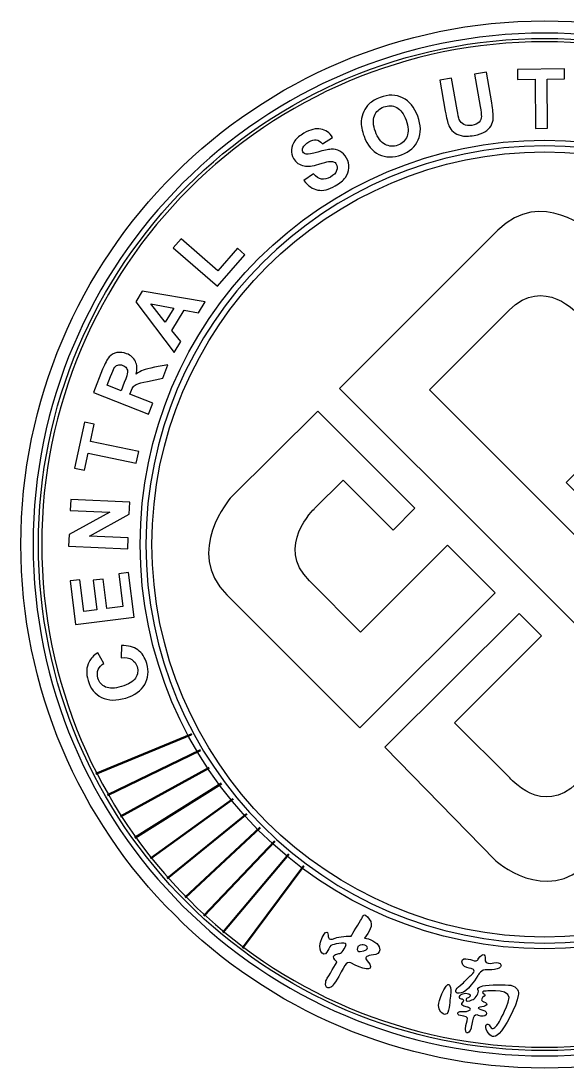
# Model space of a CAD drawing. Header units: centimetres. Extents: x -3.84 to 4.67, y -3.26 to 5.26.
# Drawn here: x -3.84 to 0.59, y -3.26 to 5.26 of the extents above; entities that cross this region are included whole.
import ezdxf

# ---------------------------------------------------------------- set-up
doc = ezdxf.new("R2010")
doc.units = ezdxf.units.CM
doc.header["$MEASUREMENT"] = 0
doc.layers.add('layer 1', color=7, linetype='Continuous')

# ---------------------------------------------------------------- blocks, each defined once
blk = doc.blocks.new('csu')
at = {"layer": 'layer 1', "color": 144}
for points, knots in [([(0.14383, 5.62693), (-2.20662, 5.62693), (-4.11262, 3.72125), (-4.11262, 1.37269), (-4.11262, -0.97805), (-2.20662, -2.88385), (0.14392, -2.88385), (2.49494, -2.88385), (4.4006, -0.97805), (4.4006, 1.37269), (4.4006, 3.72125), (2.49494, 5.62693), (0.14383, 5.62693)], [0, 0, 0, 0, 0.25, 0.25, 0.25, 0.5, 0.5, 0.5, 0.75, 0.75, 0.75, 1, 1, 1, 1]), ([(0.14411, -2.78466), (-2.15187, -2.78466), (-4.0134, -0.92341), (-4.0134, 1.37269), (-4.0134, 3.66647), (-2.15187, 5.52761), (0.14411, 5.52761), (2.44019, 5.52761), (4.30159, 3.66647), (4.30159, 1.37269), (4.30159, -0.92341), (2.44019, -2.78466), (0.14411, -2.78466)], [0, 0, 0, 0, 0.25, 0.25, 0.25, 0.5, 0.5, 0.5, 0.75, 0.75, 0.75, 1, 1, 1, 1]), ([(0.1439, 5.48444), (-2.12805, 5.48444), (-3.97032, 3.64337), (-3.97032, 1.37304), (-3.97032, -0.89935), (-2.12805, -2.74144), (0.1439, -2.74144), (2.41653, -2.74144), (4.25855, -0.89935), (4.25855, 1.37304), (4.25855, 3.64337), (2.41653, 5.48444), (0.1439, 5.48444)], [0, 0, 0, 0, 0.25, 0.25, 0.25, 0.5, 0.5, 0.5, 0.75, 0.75, 0.75, 1, 1, 1, 1]), ([(0.1439, -2.71488), (-2.1134, -2.71488), (-3.9437, -0.88466), (-3.9437, 1.373), (-3.9437, 3.62865), (-2.1134, 5.45784), (0.1439, 5.45784), (2.4019, 5.45784), (4.23192, 3.62865), (4.23192, 1.373), (4.23192, -0.88466), (2.4019, -2.71488), (0.1439, -2.71488)], [0, 0, 0, 0, 0.25, 0.25, 0.25, 0.5, 0.5, 0.5, 0.75, 0.75, 0.75, 1, 1, 1, 1]), ([(-0.70757, 5.14515), (-0.70757, 5.14515), (-0.61184, 5.1617), (-0.61184, 5.1617), (-0.61184, 5.1617), (-0.56746, 4.90489), (-0.56746, 4.90489), (-0.56043, 4.86413), (-0.55465, 4.83792), (-0.5502, 4.82628), (-0.54274, 4.80757), (-0.5303, 4.79367), (-0.51286, 4.78458), (-0.49542, 4.77549), (-0.47332, 4.77329), (-0.44657, 4.77791), (-0.41942, 4.7826), (-0.39988, 4.79166), (-0.388, 4.80517), (-0.37613, 4.81865), (-0.37016, 4.83372), (-0.37016, 4.85038), (-0.37016, 4.86705), (-0.37341, 4.89414), (-0.37988, 4.93166), (-0.37988, 4.93166), (-0.42522, 5.19395), (-0.42522, 5.19395), (-0.42522, 5.19395), (-0.32947, 5.21049), (-0.32947, 5.21049), (-0.32947, 5.21049), (-0.28643, 4.96145), (-0.28643, 4.96145), (-0.27662, 4.90452), (-0.27225, 4.86384), (-0.27333, 4.83946), (-0.27446, 4.81507), (-0.28059, 4.79357), (-0.29169, 4.775), (-0.30281, 4.75641), (-0.31918, 4.74033), (-0.34081, 4.72672), (-0.36244, 4.71309), (-0.392, 4.70304), (-0.4295, 4.69654), (-0.47479, 4.68873), (-0.51004, 4.68802), (-0.53524, 4.69445), (-0.56046, 4.70082), (-0.58127, 4.71123), (-0.59774, 4.72557), (-0.61421, 4.73997), (-0.62622, 4.75594), (-0.63368, 4.77352), (-0.64462, 4.79962), (-0.65468, 4.83919), (-0.66385, 4.89224), (-0.66385, 4.89224), (-0.70757, 5.14515), (-0.70757, 5.14515)], [0, 0, 0, 0, 0.05, 0.05, 0.05, 0.1, 0.1, 0.1, 0.15, 0.15, 0.15, 0.2, 0.2, 0.2, 0.25, 0.25, 0.25, 0.3, 0.3, 0.3, 0.35, 0.35, 0.35, 0.4, 0.4, 0.4, 0.45, 0.45, 0.45, 0.5, 0.5, 0.5, 0.55, 0.55, 0.55, 0.6, 0.6, 0.6, 0.65, 0.65, 0.65, 0.7, 0.7, 0.7, 0.75, 0.75, 0.75, 0.8, 0.8, 0.8, 0.85, 0.85, 0.85, 0.9, 0.9, 0.9, 0.95, 0.95, 0.95, 1, 1, 1, 1]), ([(0.06982, 4.75372), (0.06982, 4.75372), (0.0663, 5.15324), (0.0663, 5.15324), (0.0663, 5.15324), (-0.07641, 5.152), (-0.07641, 5.152), (-0.07641, 5.152), (-0.07713, 5.23332), (-0.07713, 5.23332), (-0.07713, 5.23332), (0.30504, 5.23668), (0.30504, 5.23668), (0.30504, 5.23668), (0.30575, 5.15532), (0.30575, 5.15532), (0.30575, 5.15532), (0.1634, 5.15409), (0.1634, 5.15409), (0.1634, 5.15409), (0.16689, 4.75457), (0.16689, 4.75457), (0.16689, 4.75457), (0.06982, 4.75372), (0.06982, 4.75372)], [0, 0, 0, 0, 0.125, 0.125, 0.125, 0.25, 0.25, 0.25, 0.375, 0.375, 0.375, 0.5, 0.5, 0.5, 0.625, 0.625, 0.625, 0.75, 0.75, 0.75, 0.875, 0.875, 0.875, 1, 1, 1, 1]), ([(-1.32423, 4.68947), (-1.34107, 4.73544), (-1.34832, 4.77656), (-1.34601, 4.81279), (-1.34417, 4.83952), (-1.33772, 4.8653), (-1.32669, 4.89008), (-1.31563, 4.91486), (-1.30113, 4.93552), (-1.28325, 4.9521), (-1.2595, 4.97432), (-1.22924, 4.99214), (-1.19249, 5.0056), (-1.12598, 5.02998), (-1.06523, 5.02889), (-1.01016, 5.00228), (-0.95512, 4.97564), (-0.91415, 4.92559), (-0.88721, 4.85209), (-0.86052, 4.77924), (-0.85942, 4.71499), (-0.88393, 4.65929), (-0.90846, 4.60361), (-0.95387, 4.56362), (-1.02016, 4.53931), (-1.08729, 4.51472), (-1.14818, 4.51563), (-1.2028, 4.54206), (-1.2574, 4.56849), (-1.29787, 4.61763), (-1.32423, 4.68947)], [0, 0, 0, 0, 0.1, 0.1, 0.1, 0.2, 0.2, 0.2, 0.3, 0.3, 0.3, 0.4, 0.4, 0.4, 0.5, 0.5, 0.5, 0.6, 0.6, 0.6, 0.7, 0.7, 0.7, 0.8, 0.8, 0.8, 0.9, 0.9, 0.9, 1, 1, 1, 1]), ([(-1.23143, 4.72697), (-1.21272, 4.67584), (-1.18671, 4.64144), (-1.15346, 4.62372), (-1.12017, 4.60599), (-1.08536, 4.60377), (-1.04904, 4.61713), (-1.01269, 4.63041), (-0.98769, 4.65443), (-0.97396, 4.68914), (-0.96028, 4.72383), (-0.96303, 4.76735), (-0.98218, 4.8197), (-1.00116, 4.87146), (-1.02666, 4.90586), (-1.05867, 4.923), (-1.09066, 4.94013), (-1.12545, 4.9418), (-1.16302, 4.92808), (-1.20059, 4.91428), (-1.22611, 4.89032), (-1.23969, 4.85613), (-1.25321, 4.82193), (-1.25046, 4.77888), (-1.23143, 4.72697)], [0, 0, 0, 0, 0.125, 0.125, 0.125, 0.25, 0.25, 0.25, 0.375, 0.375, 0.375, 0.5, 0.5, 0.5, 0.625, 0.625, 0.625, 0.75, 0.75, 0.75, 0.875, 0.875, 0.875, 1, 1, 1, 1]), ([(-1.81211, 4.32905), (-1.81211, 4.32905), (-1.73508, 4.38461), (-1.73508, 4.38461), (-1.71417, 4.36003), (-1.69245, 4.34575), (-1.66991, 4.34164), (-1.64738, 4.33754), (-1.62335, 4.34294), (-1.59781, 4.35782), (-1.57078, 4.37362), (-1.55378, 4.39119), (-1.54671, 4.41064), (-1.53968, 4.43005), (-1.54061, 4.44741), (-1.54956, 4.46275), (-1.55531, 4.47257), (-1.56306, 4.47928), (-1.57284, 4.4828), (-1.58265, 4.48637), (-1.59622, 4.48646), (-1.61353, 4.48321), (-1.62534, 4.48088), (-1.65129, 4.47388), (-1.69132, 4.46217), (-1.74286, 4.4471), (-1.78242, 4.44236), (-1.81006, 4.44802), (-1.8489, 4.45603), (-1.87797, 4.47648), (-1.89713, 4.50938), (-1.90946, 4.53056), (-1.91503, 4.55387), (-1.91378, 4.57928), (-1.9125, 4.60476), (-1.90338, 4.62889), (-1.88643, 4.65171), (-1.86943, 4.67451), (-1.84496, 4.69523), (-1.81302, 4.71386), (-1.76086, 4.74428), (-1.71488, 4.75574), (-1.67519, 4.74827), (-1.63547, 4.74075), (-1.60382, 4.71828), (-1.58022, 4.68088), (-1.58022, 4.68088), (-1.662, 4.62824), (-1.662, 4.62824), (-1.67807, 4.64752), (-1.69473, 4.6584), (-1.71201, 4.66084), (-1.7293, 4.66334), (-1.74973, 4.65765), (-1.77336, 4.64388), (-1.79777, 4.62967), (-1.81393, 4.61352), (-1.82189, 4.59544), (-1.82702, 4.58384), (-1.82646, 4.57261), (-1.82018, 4.56187), (-1.81443, 4.55203), (-1.80539, 4.54602), (-1.79299, 4.5439), (-1.77721, 4.54117), (-1.74611, 4.5469), (-1.69963, 4.56106), (-1.65316, 4.57525), (-1.61715, 4.58289), (-1.59156, 4.58398), (-1.566, 4.5851), (-1.54247, 4.57997), (-1.52099, 4.56856), (-1.49949, 4.55714), (-1.48111, 4.53828), (-1.46577, 4.512), (-1.45189, 4.48818), (-1.44549, 4.462), (-1.44658, 4.43349), (-1.4477, 4.40495), (-1.45742, 4.37858), (-1.47571, 4.35434), (-1.49402, 4.33013), (-1.52125, 4.30747), (-1.55734, 4.28645), (-1.6099, 4.25578), (-1.65735, 4.24441), (-1.6997, 4.25228), (-1.74204, 4.26014), (-1.77948, 4.28572), (-1.81211, 4.32905)], [0, 0, 0, 0, 0.0333333, 0.0333333, 0.0333333, 0.0666667, 0.0666667, 0.0666667, 0.1, 0.1, 0.1, 0.1333333, 0.1333333, 0.1333333, 0.1666667, 0.1666667, 0.1666667, 0.2, 0.2, 0.2, 0.2333333, 0.2333333, 0.2333333, 0.2666667, 0.2666667, 0.2666667, 0.3, 0.3, 0.3, 0.3333333, 0.3333333, 0.3333333, 0.3666667, 0.3666667, 0.3666667, 0.4, 0.4, 0.4, 0.4333333, 0.4333333, 0.4333333, 0.4666667, 0.4666667, 0.4666667, 0.5, 0.5, 0.5, 0.5333333, 0.5333333, 0.5333333, 0.5666667, 0.5666667, 0.5666667, 0.6, 0.6, 0.6, 0.6333333, 0.6333333, 0.6333333, 0.6666667, 0.6666667, 0.6666667, 0.7, 0.7, 0.7, 0.7333333, 0.7333333, 0.7333333, 0.7666667, 0.7666667, 0.7666667, 0.8, 0.8, 0.8, 0.8333333, 0.8333333, 0.8333333, 0.8666667, 0.8666667, 0.8666667, 0.9, 0.9, 0.9, 0.9333333, 0.9333333, 0.9333333, 0.9666667, 0.9666667, 0.9666667, 1, 1, 1, 1]), ([(0.14392, 4.65799), (-1.67147, 4.65799), (-3.14359, 3.18687), (-3.14359, 1.37272), (-3.14359, -0.44305), (-1.67147, -1.91501), (0.14392, -1.91501), (1.95992, -1.91501), (3.43181, -0.44305), (3.43181, 1.37272), (3.43181, 3.18687), (1.95992, 4.65799), (0.14392, 4.65799)], [0, 0, 0, 0, 0.25, 0.25, 0.25, 0.5, 0.5, 0.5, 0.75, 0.75, 0.75, 1, 1, 1, 1]), ([(0.14392, -1.86813), (-1.64563, -1.86813), (-3.09671, -0.41718), (-3.09671, 1.37269), (-3.09671, 3.16096), (-1.64563, 4.61113), (0.14392, 4.61113), (1.93407, 4.61113), (3.38494, 3.16096), (3.38494, 1.37269), (3.38494, -0.41718), (1.93407, -1.86813), (0.14392, -1.86813)], [0, 0, 0, 0, 0.25, 0.25, 0.25, 0.5, 0.5, 0.5, 0.75, 0.75, 0.75, 1, 1, 1, 1]), ([(0.14392, 4.56195), (-1.61844, 4.56195), (-3.04752, 3.13382), (-3.04752, 1.37269), (-3.04752, -0.38999), (-1.61844, -1.81894), (0.14392, -1.81894), (1.90685, -1.81894), (3.33574, -0.38999), (3.33574, 1.37269), (3.33574, 3.13382), (1.90685, 4.56195), (0.14392, 4.56195)], [0, 0, 0, 0, 0.25, 0.25, 0.25, 0.5, 0.5, 0.5, 0.75, 0.75, 0.75, 1, 1, 1, 1]), ([(0.50199, -1.2145), (0.15112, -1.56585), (-0.25733, -1.19544), (-0.25733, -1.19544), (-0.25733, -1.19544), (-1.15602, -0.27448), (-1.15602, -0.27448), (-1.15602, -0.27448), (-0.06191, 0.80951), (-0.06191, 0.80951), (-0.06191, 0.80951), (0.11814, 0.62943), (0.11814, 0.62943), (0.11814, 0.62943), (-0.58846, -0.07714), (-0.58846, -0.07714), (-0.58846, -0.07714), (-0.14298, -0.52125), (-0.14298, -0.52125), (-0.14298, -0.52125), (0.12677, -0.84771), (0.40876, -0.56544), (0.40876, -0.56544), (1.04745, 0.07325), (1.04745, 0.07325), (1.04745, 0.07325), (-1.52224, 2.63963), (-1.52224, 2.63963), (-1.52224, 2.63963), (-0.23583, 3.92539), (-0.23583, 3.92539), (0.11654, 4.27789), (0.52378, 3.90892), (0.52378, 3.90892), (0.52378, 3.90892), (1.61626, 2.81961), (1.61626, 2.81961), (1.61626, 2.81961), (0.49614, 1.6995), (0.49614, 1.6995), (0.49614, 1.6995), (0.32013, 1.87549), (0.32013, 1.87549), (0.32013, 1.87549), (1.05251, 2.60781), (1.05251, 2.60781), (1.05251, 2.60781), (0.41651, 3.24343), (0.41651, 3.24343), (0.41651, 3.24343), (0.13842, 3.55964), (-0.14461, 3.27661), (-0.14461, 3.27661), (-0.79257, 2.62919), (-0.79257, 2.62919), (-0.79257, 2.62919), (1.77684, 0.06056), (1.77684, 0.06056), (1.77684, 0.06056), (0.50199, -1.2145), (0.50199, -1.2145)], [0, 0, 0, 0, 0.05, 0.05, 0.05, 0.1, 0.1, 0.1, 0.15, 0.15, 0.15, 0.2, 0.2, 0.2, 0.25, 0.25, 0.25, 0.3, 0.3, 0.3, 0.35, 0.35, 0.35, 0.4, 0.4, 0.4, 0.45, 0.45, 0.45, 0.5, 0.5, 0.5, 0.55, 0.55, 0.55, 0.6, 0.6, 0.6, 0.65, 0.65, 0.65, 0.7, 0.7, 0.7, 0.75, 0.75, 0.75, 0.8, 0.8, 0.8, 0.85, 0.85, 0.85, 0.9, 0.9, 0.9, 0.95, 0.95, 0.95, 1, 1, 1, 1]), ([(-2.51374, 3.47045), (-2.51374, 3.47045), (-2.87437, 3.78273), (-2.87437, 3.78273), (-2.87437, 3.78273), (-2.81081, 3.85613), (-2.81081, 3.85613), (-2.81081, 3.85613), (-2.51143, 3.59693), (-2.51143, 3.59693), (-2.51143, 3.59693), (-2.35335, 3.77944), (-2.35335, 3.77944), (-2.35335, 3.77944), (-2.29207, 3.7264), (-2.29207, 3.7264), (-2.29207, 3.7264), (-2.51374, 3.47045), (-2.51374, 3.47045)], [0, 0, 0, 0, 0.1666667, 0.1666667, 0.1666667, 0.3333333, 0.3333333, 0.3333333, 0.5, 0.5, 0.5, 0.6666667, 0.6666667, 0.6666667, 0.8333333, 0.8333333, 0.8333333, 1, 1, 1, 1]), ([(-2.6151, 3.344), (-2.6151, 3.344), (-2.67042, 3.25386), (-2.67042, 3.25386), (-2.67042, 3.25386), (-2.78562, 3.27524), (-2.78562, 3.27524), (-2.78562, 3.27524), (-2.88628, 3.11118), (-2.88628, 3.11118), (-2.88628, 3.11118), (-2.81384, 3.02012), (-2.81384, 3.02012), (-2.81384, 3.02012), (-2.86779, 2.93222), (-2.86779, 2.93222), (-2.86779, 2.93222), (-3.18006, 3.34391), (-3.18006, 3.34391), (-3.18006, 3.34391), (-3.12631, 3.43152), (-3.12631, 3.43152), (-3.12631, 3.43152), (-2.6151, 3.344), (-2.6151, 3.344)], [0, 0, 0, 0, 0.125, 0.125, 0.125, 0.25, 0.25, 0.25, 0.375, 0.375, 0.375, 0.5, 0.5, 0.5, 0.625, 0.625, 0.625, 0.75, 0.75, 0.75, 0.875, 0.875, 0.875, 1, 1, 1, 1]), ([(-2.87106, 3.29107), (-2.87106, 3.29107), (-3.05805, 3.32797), (-3.05805, 3.32797), (-3.05805, 3.32797), (-2.93979, 3.17912), (-2.93979, 3.17912), (-2.93979, 3.17912), (-2.87106, 3.29107), (-2.87106, 3.29107)], [0, 0, 0, 0, 0.3333333, 0.3333333, 0.3333333, 0.6666667, 0.6666667, 0.6666667, 1, 1, 1, 1]), ([(-3.07621, 2.42954), (-3.07621, 2.42954), (-3.52366, 2.60597), (-3.52366, 2.60597), (-3.52366, 2.60597), (-3.44868, 2.79613), (-3.44868, 2.79613), (-3.42981, 2.84394), (-3.41208, 2.87711), (-3.39552, 2.89561), (-3.37895, 2.91412), (-3.3578, 2.92582), (-3.33214, 2.93077), (-3.30642, 2.93568), (-3.28035, 2.93294), (-3.25392, 2.9225), (-3.22035, 2.90925), (-3.1965, 2.88844), (-3.18241, 2.8601), (-3.16831, 2.83171), (-3.16618, 2.79675), (-3.17597, 2.75525), (-3.15688, 2.77028), (-3.138, 2.78148), (-3.11934, 2.78883), (-3.10071, 2.79619), (-3.06974, 2.80379), (-3.02643, 2.81162), (-3.02643, 2.81162), (-2.9176, 2.83185), (-2.9176, 2.83185), (-2.9176, 2.83185), (-2.9602, 2.7238), (-2.9602, 2.7238), (-2.9602, 2.7238), (-3.08333, 2.69688), (-3.08333, 2.69688), (-3.12728, 2.6874), (-3.15543, 2.68017), (-3.16787, 2.67518), (-3.18028, 2.67019), (-3.19006, 2.66359), (-3.19719, 2.65537), (-3.20431, 2.64715), (-3.21197, 2.63264), (-3.22016, 2.6119), (-3.22016, 2.6119), (-3.22738, 2.59356), (-3.22738, 2.59356), (-3.22738, 2.59356), (-3.04061, 2.51993), (-3.04061, 2.51993), (-3.04061, 2.51993), (-3.07621, 2.42954), (-3.07621, 2.42954)], [0, 0, 0, 0, 0.0555556, 0.0555556, 0.0555556, 0.1111111, 0.1111111, 0.1111111, 0.1666667, 0.1666667, 0.1666667, 0.2222222, 0.2222222, 0.2222222, 0.2777778, 0.2777778, 0.2777778, 0.3333333, 0.3333333, 0.3333333, 0.3888889, 0.3888889, 0.3888889, 0.4444444, 0.4444444, 0.4444444, 0.5, 0.5, 0.5, 0.5555556, 0.5555556, 0.5555556, 0.6111111, 0.6111111, 0.6111111, 0.6666667, 0.6666667, 0.6666667, 0.7222222, 0.7222222, 0.7222222, 0.7777778, 0.7777778, 0.7777778, 0.8333333, 0.8333333, 0.8333333, 0.8888889, 0.8888889, 0.8888889, 0.9444444, 0.9444444, 0.9444444, 1, 1, 1, 1]), ([(-3.2988, 2.62174), (-3.2988, 2.62174), (-3.27245, 2.68859), (-3.27245, 2.68859), (-3.25535, 2.73189), (-3.24651, 2.75968), (-3.24592, 2.77192), (-3.24532, 2.78414), (-3.24832, 2.7951), (-3.25488, 2.80473), (-3.26141, 2.81437), (-3.27138, 2.82182), (-3.28483, 2.82711), (-3.29988, 2.83306), (-3.31361, 2.83382), (-3.32605, 2.82943), (-3.33848, 2.82505), (-3.3488, 2.81602), (-3.35702, 2.80232), (-3.36093, 2.79541), (-3.37008, 2.7736), (-3.38455, 2.73701), (-3.38455, 2.73701), (-3.41234, 2.66647), (-3.41234, 2.66647), (-3.41234, 2.66647), (-3.2988, 2.62174), (-3.2988, 2.62174)], [0, 0, 0, 0, 0.1111111, 0.1111111, 0.1111111, 0.2222222, 0.2222222, 0.2222222, 0.3333333, 0.3333333, 0.3333333, 0.4444444, 0.4444444, 0.4444444, 0.5555556, 0.5555556, 0.5555556, 0.6666667, 0.6666667, 0.6666667, 0.7777778, 0.7777778, 0.7777778, 0.8888889, 0.8888889, 0.8888889, 1, 1, 1, 1]), ([(-2.43871, 0.96161), (-2.7905, 1.31309), (-2.4072, 1.75298), (-2.4072, 1.75298), (-2.4072, 1.75298), (-1.70007, 2.45558), (-1.70007, 2.45558), (-1.70007, 2.45558), (-0.90999, 1.6655), (-0.90999, 1.6655), (-0.90999, 1.6655), (-1.08807, 1.48745), (-1.08807, 1.48745), (-1.08807, 1.48745), (-1.49477, 1.89408), (-1.49477, 1.89408), (-1.49477, 1.89408), (-1.7257, 1.66341), (-1.7257, 1.66341), (-1.7257, 1.66341), (-2.05077, 1.3581), (-1.76814, 1.07601), (-1.76814, 1.07601), (-1.35182, 0.65974), (-1.35182, 0.65974), (-1.35182, 0.65974), (-0.64506, 1.36634), (-0.64506, 1.36634), (-0.64506, 1.36634), (-0.25817, 0.9799), (-0.25817, 0.9799), (-0.25817, 0.9799), (-1.35769, -0.11927), (-1.35769, -0.11927), (-1.35769, -0.11927), (-2.43871, 0.96161), (-2.43871, 0.96161)], [0, 0, 0, 0, 0.0833333, 0.0833333, 0.0833333, 0.1666667, 0.1666667, 0.1666667, 0.25, 0.25, 0.25, 0.3333333, 0.3333333, 0.3333333, 0.4166667, 0.4166667, 0.4166667, 0.5, 0.5, 0.5, 0.5833333, 0.5833333, 0.5833333, 0.6666667, 0.6666667, 0.6666667, 0.75, 0.75, 0.75, 0.8333333, 0.8333333, 0.8333333, 0.9166667, 0.9166667, 0.9166667, 1, 1, 1, 1]), ([(-3.17566, 2.03141), (-3.17566, 2.03141), (-3.56669, 2.11498), (-3.56669, 2.11498), (-3.56669, 2.11498), (-3.59654, 1.97528), (-3.59654, 1.97528), (-3.59654, 1.97528), (-3.67617, 1.99235), (-3.67617, 1.99235), (-3.67617, 1.99235), (-3.59623, 2.36635), (-3.59623, 2.36635), (-3.59623, 2.36635), (-3.5166, 2.34935), (-3.5166, 2.34935), (-3.5166, 2.34935), (-3.54641, 2.21003), (-3.54641, 2.21003), (-3.54641, 2.21003), (-3.15534, 2.12646), (-3.15534, 2.12646), (-3.15534, 2.12646), (-3.17566, 2.03141), (-3.17566, 2.03141)], [0, 0, 0, 0, 0.125, 0.125, 0.125, 0.25, 0.25, 0.25, 0.375, 0.375, 0.375, 0.5, 0.5, 0.5, 0.625, 0.625, 0.625, 0.75, 0.75, 0.75, 0.875, 0.875, 0.875, 1, 1, 1, 1]), ([(-3.24495, 1.33556), (-3.24495, 1.33556), (-3.7254, 1.35725), (-3.7254, 1.35725), (-3.7254, 1.35725), (-3.72115, 1.45161), (-3.72115, 1.45161), (-3.72115, 1.45161), (-3.39143, 1.63378), (-3.39143, 1.63378), (-3.39143, 1.63378), (-3.71227, 1.64828), (-3.71227, 1.64828), (-3.71227, 1.64828), (-3.7082, 1.73838), (-3.7082, 1.73838), (-3.7082, 1.73838), (-3.22775, 1.71669), (-3.22775, 1.71669), (-3.22775, 1.71669), (-3.23216, 1.61937), (-3.23216, 1.61937), (-3.23216, 1.61937), (-3.55419, 1.43982), (-3.55419, 1.43982), (-3.55419, 1.43982), (-3.24088, 1.4257), (-3.24088, 1.4257), (-3.24088, 1.4257), (-3.24495, 1.33556), (-3.24495, 1.33556)], [0, 0, 0, 0, 0.1, 0.1, 0.1, 0.2, 0.2, 0.2, 0.3, 0.3, 0.3, 0.4, 0.4, 0.4, 0.5, 0.5, 0.5, 0.6, 0.6, 0.6, 0.7, 0.7, 0.7, 0.8, 0.8, 0.8, 0.9, 0.9, 0.9, 1, 1, 1, 1]), ([(-3.19166, 0.781), (-3.19166, 0.781), (-3.66921, 0.72134), (-3.66921, 0.72134), (-3.66921, 0.72134), (-3.71343, 1.07545), (-3.71343, 1.07545), (-3.71343, 1.07545), (-3.63267, 1.08553), (-3.63267, 1.08553), (-3.63267, 1.08553), (-3.60048, 0.82789), (-3.60048, 0.82789), (-3.60048, 0.82789), (-3.49459, 0.84108), (-3.49459, 0.84108), (-3.49459, 0.84108), (-3.52454, 1.08082), (-3.52454, 1.08082), (-3.52454, 1.08082), (-3.44409, 1.09088), (-3.44409, 1.09088), (-3.44409, 1.09088), (-3.41414, 0.85114), (-3.41414, 0.85114), (-3.41414, 0.85114), (-3.28416, 0.86736), (-3.28416, 0.86736), (-3.28416, 0.86736), (-3.31748, 1.13417), (-3.31748, 1.13417), (-3.31748, 1.13417), (-3.23704, 1.14423), (-3.23704, 1.14423), (-3.23704, 1.14423), (-3.19166, 0.781), (-3.19166, 0.781)], [0, 0, 0, 0, 0.0833333, 0.0833333, 0.0833333, 0.1666667, 0.1666667, 0.1666667, 0.25, 0.25, 0.25, 0.3333333, 0.3333333, 0.3333333, 0.4166667, 0.4166667, 0.4166667, 0.5, 0.5, 0.5, 0.5833333, 0.5833333, 0.5833333, 0.6666667, 0.6666667, 0.6666667, 0.75, 0.75, 0.75, 0.8333333, 0.8333333, 0.8333333, 0.9166667, 0.9166667, 0.9166667, 1, 1, 1, 1]), ([(-3.29701, 0.45144), (-3.29701, 0.45144), (-3.29558, 0.55024), (-3.29558, 0.55024), (-3.24116, 0.55154), (-3.19691, 0.53979), (-3.16285, 0.51498), (-3.12877, 0.4902), (-3.10427, 0.45307), (-3.0894, 0.40365), (-3.07099, 0.34249), (-3.07677, 0.28596), (-3.10671, 0.23401), (-3.13662, 0.18207), (-3.18785, 0.14523), (-3.26029, 0.12341), (-3.33692, 0.10034), (-3.4024, 0.10222), (-3.45674, 0.12901), (-3.51103, 0.15581), (-3.54792, 0.20148), (-3.56732, 0.26598), (-3.58426, 0.32227), (-3.58142, 0.37309), (-3.55869, 0.41828), (-3.54529, 0.44516), (-3.52175, 0.46935), (-3.48806, 0.49092), (-3.48806, 0.49092), (-3.43837, 0.4055), (-3.43837, 0.4055), (-3.46059, 0.39288), (-3.47603, 0.37584), (-3.48466, 0.3544), (-3.49325, 0.33296), (-3.49385, 0.3099), (-3.48644, 0.2852), (-3.47616, 0.25105), (-3.45559, 0.22707), (-3.42468, 0.21317), (-3.39377, 0.19926), (-3.3509, 0.20057), (-3.29605, 0.21711), (-3.23782, 0.23464), (-3.19951, 0.25758), (-3.18109, 0.28596), (-3.16268, 0.31433), (-3.15853, 0.34528), (-3.1686, 0.37878), (-3.17603, 0.40346), (-3.19028, 0.42238), (-3.21138, 0.43547), (-3.23241, 0.44853), (-3.26098, 0.45388), (-3.29701, 0.45144)], [0, 0, 0, 0, 0.0555556, 0.0555556, 0.0555556, 0.1111111, 0.1111111, 0.1111111, 0.1666667, 0.1666667, 0.1666667, 0.2222222, 0.2222222, 0.2222222, 0.2777778, 0.2777778, 0.2777778, 0.3333333, 0.3333333, 0.3333333, 0.3888889, 0.3888889, 0.3888889, 0.4444444, 0.4444444, 0.4444444, 0.5, 0.5, 0.5, 0.5555556, 0.5555556, 0.5555556, 0.6111111, 0.6111111, 0.6111111, 0.6666667, 0.6666667, 0.6666667, 0.7222222, 0.7222222, 0.7222222, 0.7777778, 0.7777778, 0.7777778, 0.8333333, 0.8333333, 0.8333333, 0.8888889, 0.8888889, 0.8888889, 0.9444444, 0.9444444, 0.9444444, 1, 1, 1, 1]), ([(-1.2771, -2.03912), (-1.31162, -1.99686), (-1.32016, -1.98555), (-1.29391, -1.97346), (-1.26781, -1.96164), (-1.17524, -1.97474), (-1.20061, -1.89804), (-1.21793, -1.86178), (-1.282, -1.83035), (-1.31915, -1.82815), (-1.28603, -1.77893), (-1.24143, -1.72706), (-1.281, -1.67308), (-1.32775, -1.6097), (-1.33197, -1.65074), (-1.34491, -1.67283), (-1.35764, -1.69505), (-1.42348, -1.79984), (-1.42754, -1.81147), (-1.44542, -1.81156), (-1.52925, -1.81435), (-1.55931, -1.82804), (-1.58918, -1.84163), (-1.61125, -1.84179), (-1.61369, -1.8224), (-1.61535, -1.8091), (-1.61547, -1.73083), (-1.66429, -1.82382), (-1.71545, -1.92357), (-1.65281, -1.98849), (-1.62582, -1.94223), (-1.59896, -1.8956), (-1.60375, -1.89016), (-1.58049, -1.88317), (-1.55713, -1.87604), (-1.44367, -1.84616), (-1.47495, -1.89523), (-1.50149, -1.95511), (-1.51493, -1.94971), (-1.53712, -1.95482), (-1.55921, -1.96005), (-1.60003, -1.97511), (-1.54415, -2.02065), (-1.54762, -2.0263), (-1.61654, -2.14304), (-1.62978, -2.16626), (-1.64091, -2.18501), (-1.64294, -2.25686), (-1.5886, -2.22489), (-1.579, -2.21735), (-1.5705, -2.20214), (-1.55662, -2.18182), (-1.47505, -2.05599), (-1.47536, -2.01149), (-1.43046, -2.02865), (-1.339, -2.08187), (-1.24434, -2.10075), (-1.2771, -2.03912)], [0, 0, 0, 0, 0.0526316, 0.0526316, 0.0526316, 0.1052632, 0.1052632, 0.1052632, 0.1578947, 0.1578947, 0.1578947, 0.2105263, 0.2105263, 0.2105263, 0.2631579, 0.2631579, 0.2631579, 0.3157895, 0.3157895, 0.3157895, 0.3684211, 0.3684211, 0.3684211, 0.4210526, 0.4210526, 0.4210526, 0.4736842, 0.4736842, 0.4736842, 0.5263158, 0.5263158, 0.5263158, 0.5789474, 0.5789474, 0.5789474, 0.6315789, 0.6315789, 0.6315789, 0.6842105, 0.6842105, 0.6842105, 0.7368421, 0.7368421, 0.7368421, 0.7894737, 0.7894737, 0.7894737, 0.8421053, 0.8421053, 0.8421053, 0.8947368, 0.8947368, 0.8947368, 0.9473684, 0.9473684, 0.9473684, 1, 1, 1, 1]), ([(-1.35607, -1.93657), (-1.35607, -1.93657), (-1.37379, -1.93858), (-1.38107, -1.9202), (-1.38241, -1.87532), (-1.33128, -1.88176), (-1.33128, -1.88176), (-1.29622, -1.8881), (-1.26244, -1.92458), (-1.35607, -1.93657)], [0, 0, 0, 0, 0.3333333, 0.3333333, 0.3333333, 0.6666667, 0.6666667, 0.6666667, 1, 1, 1, 1]), ([(-0.34028, -2.01155), (-0.33209, -1.96939), (-0.35069, -1.93224), (-0.39591, -1.99702), (-0.39591, -1.99702), (-0.40366, -2.01961), (-0.42932, -2.01218), (-0.45504, -2.00446), (-0.55465, -1.96351), (-0.52208, -2.04502), (-0.51104, -2.06847), (-0.46791, -2.07121), (-0.45323, -2.07484), (-0.43848, -2.07853), (-0.408, -2.09096), (-0.4532, -2.12788), (-0.47189, -2.14295), (-0.50061, -2.17591), (-0.52639, -2.20061), (-0.57284, -2.23292), (-0.59346, -2.26205), (-0.56765, -2.2744), (-0.52539, -2.28346), (-0.47745, -2.25548), (-0.39891, -2.13244), (-0.39891, -2.13244), (-0.36944, -2.07669), (-0.32447, -2.08431), (-0.28075, -2.08772), (-0.18511, -2.07981), (-0.21705, -2.03352), (-0.23577, -2.02137), (-0.26809, -2.02618), (-0.2814, -2.03162), (-0.29463, -2.03665), (-0.33538, -2.03609), (-0.34028, -2.01155)], [0, 0, 0, 0, 0.0833333, 0.0833333, 0.0833333, 0.1666667, 0.1666667, 0.1666667, 0.25, 0.25, 0.25, 0.3333333, 0.3333333, 0.3333333, 0.4166667, 0.4166667, 0.4166667, 0.5, 0.5, 0.5, 0.5833333, 0.5833333, 0.5833333, 0.6666667, 0.6666667, 0.6666667, 0.75, 0.75, 0.75, 0.8333333, 0.8333333, 0.8333333, 0.9166667, 0.9166667, 0.9166667, 1, 1, 1, 1]), ([(-0.61903, -2.27558), (-0.6139, -2.25236), (-0.62325, -2.147), (-0.67441, -2.24708), (-0.72575, -2.34743), (-0.7236, -2.38278), (-0.70766, -2.41503), (-0.69162, -2.44726), (-0.64959, -2.4696), (-0.63716, -2.41381), (-0.62434, -2.35803), (-0.62453, -2.29893), (-0.61903, -2.27558)], [0, 0, 0, 0, 0.25, 0.25, 0.25, 0.5, 0.5, 0.5, 0.75, 0.75, 0.75, 1, 1, 1, 1]), ([(-0.49467, -2.3233), (-0.49092, -2.3159), (-0.47883, -2.31365), (-0.47314, -2.31036), (-0.45104, -2.29696), (-0.4527, -2.27661), (-0.50052, -2.27551), (-0.55887, -2.28308), (-0.55617, -2.32561), (-0.53143, -2.32324), (-0.53143, -2.32324), (-0.49964, -2.32977), (-0.51908, -2.34562), (-0.53877, -2.3618), (-0.53614, -2.3805), (-0.4817, -2.38894), (-0.4817, -2.38894), (-0.42738, -2.40834), (-0.49014, -2.42287), (-0.49014, -2.42287), (-0.52189, -2.42491), (-0.53824, -2.42338), (-0.5548, -2.42163), (-0.58177, -2.44804), (-0.53952, -2.45741), (-0.49742, -2.46647), (-0.47592, -2.46344), (-0.48495, -2.49907), (-0.52464, -2.61892), (-0.46877, -2.61959), (-0.45445, -2.56055), (-0.45445, -2.56055), (-0.4441, -2.49957), (-0.43638, -2.4771), (-0.42825, -2.45434), (-0.40913, -2.44556), (-0.39254, -2.45563), (-0.34262, -2.48286), (-0.28984, -2.42975), (-0.36544, -2.40956), (-0.36544, -2.40956), (-0.42154, -2.39559), (-0.38313, -2.38922), (-0.33325, -2.38546), (-0.30315, -2.36236), (-0.35082, -2.34574), (-0.35082, -2.34574), (-0.39344, -2.33265), (-0.34807, -2.29977), (-0.32206, -2.28173), (-0.3601, -2.28574), (-0.36075, -2.26964), (-0.36322, -2.25842), (-0.34369, -2.2592), (-0.33031, -2.2577), (-0.31643, -2.25608), (-0.10172, -2.23314), (-0.15148, -2.34734), (-0.19621, -2.46169), (-0.22152, -2.50235), (-0.23905, -2.53061), (-0.25633, -2.54717), (-0.27949, -2.5862), (-0.29781, -2.54486), (-0.3244, -2.50273), (-0.34828, -2.53726), (-0.32378, -2.58586), (-0.29087, -2.62818), (-0.27115, -2.64783), (-0.22564, -2.60393), (-0.17967, -2.56014), (-0.0842, -2.38171), (-0.06994, -2.29386), (-0.06234, -2.2638), (-0.07822, -2.22314), (-0.13111, -2.21129), (-0.1732, -2.20598), (-0.30819, -2.20295), (-0.35837, -2.21629), (-0.40848, -2.22951), (-0.40379, -2.23932), (-0.39431, -2.25896), (-0.39666, -2.28886), (-0.42307, -2.3222), (-0.44689, -2.33046), (-0.46601, -2.33746), (-0.50451, -2.35312), (-0.49467, -2.3233)], [0, 0, 0, 0, 0.0344828, 0.0344828, 0.0344828, 0.0689655, 0.0689655, 0.0689655, 0.1034483, 0.1034483, 0.1034483, 0.137931, 0.137931, 0.137931, 0.1724138, 0.1724138, 0.1724138, 0.2068966, 0.2068966, 0.2068966, 0.2413793, 0.2413793, 0.2413793, 0.2758621, 0.2758621, 0.2758621, 0.3103448, 0.3103448, 0.3103448, 0.3448276, 0.3448276, 0.3448276, 0.3793103, 0.3793103, 0.3793103, 0.4137931, 0.4137931, 0.4137931, 0.4482759, 0.4482759, 0.4482759, 0.4827586, 0.4827586, 0.4827586, 0.5172414, 0.5172414, 0.5172414, 0.5517241, 0.5517241, 0.5517241, 0.5862069, 0.5862069, 0.5862069, 0.6206897, 0.6206897, 0.6206897, 0.6551724, 0.6551724, 0.6551724, 0.6896552, 0.6896552, 0.6896552, 0.7241379, 0.7241379, 0.7241379, 0.7586207, 0.7586207, 0.7586207, 0.7931034, 0.7931034, 0.7931034, 0.8275862, 0.8275862, 0.8275862, 0.862069, 0.862069, 0.862069, 0.8965517, 0.8965517, 0.8965517, 0.9310345, 0.9310345, 0.9310345, 0.9655172, 0.9655172, 0.9655172, 1, 1, 1, 1])]:
    blk.add_open_spline(points, degree=3, knots=knots, dxfattribs=at)
at = {"layer": 'layer 1', "color": 144, "lineweight": 50}
blk.add_open_spline([(-3.50344, -0.49115), (-3.50344, -0.49115), (-2.72805, -0.17187), (-2.72805, -0.17187), (-2.72805, -0.17187), (-3.50344, -0.49115), (-3.50344, -0.49115)], degree=3, knots=[0, 0, 0, 0, 0.5, 0.5, 0.5, 1, 1, 1, 1], dxfattribs=at)
for points in [[(-2.65338, -0.29988), (-2.65338, -0.29988), (-3.40896, -0.66583), (-3.40896, -0.66583)], [(-2.58138, -0.44389), (-2.58138, -0.44389), (-3.30342, -0.84006), (-3.30342, -0.84006)], [(-2.48271, -0.57191), (-2.48271, -0.57191), (-3.18684, -1.01211), (-3.18684, -1.01211)], [(-2.3867, -0.69457), (-2.3867, -0.69457), (-3.05989, -1.18029), (-3.05989, -1.18029)], [(-2.27735, -0.81728), (-2.27735, -0.81728), (-2.92351, -1.34295), (-2.92351, -1.34295)], [(-2.16799, -0.92929), (-2.16799, -0.92929), (-2.77887, -1.49853), (-2.77887, -1.49853)], [(-2.04798, -1.03861), (-2.04798, -1.03861), (-2.62741, -1.64558), (-2.62741, -1.64558)], [(-1.93597, -1.14531), (-1.93597, -1.14531), (-2.47083, -1.7829), (-2.47083, -1.7829)], [(-1.8133, -1.24132), (-1.8133, -1.24132), (-2.31079, -1.90964), (-2.31079, -1.90964)]]:
    blk.add_open_spline(points, degree=3, dxfattribs=at)

msp = doc.modelspace()

# ---------------------------------------------------------------- block references
msp.add_blockref('csu', (0.2684, -0.3714))

doc.saveas('drawing.dxf')
